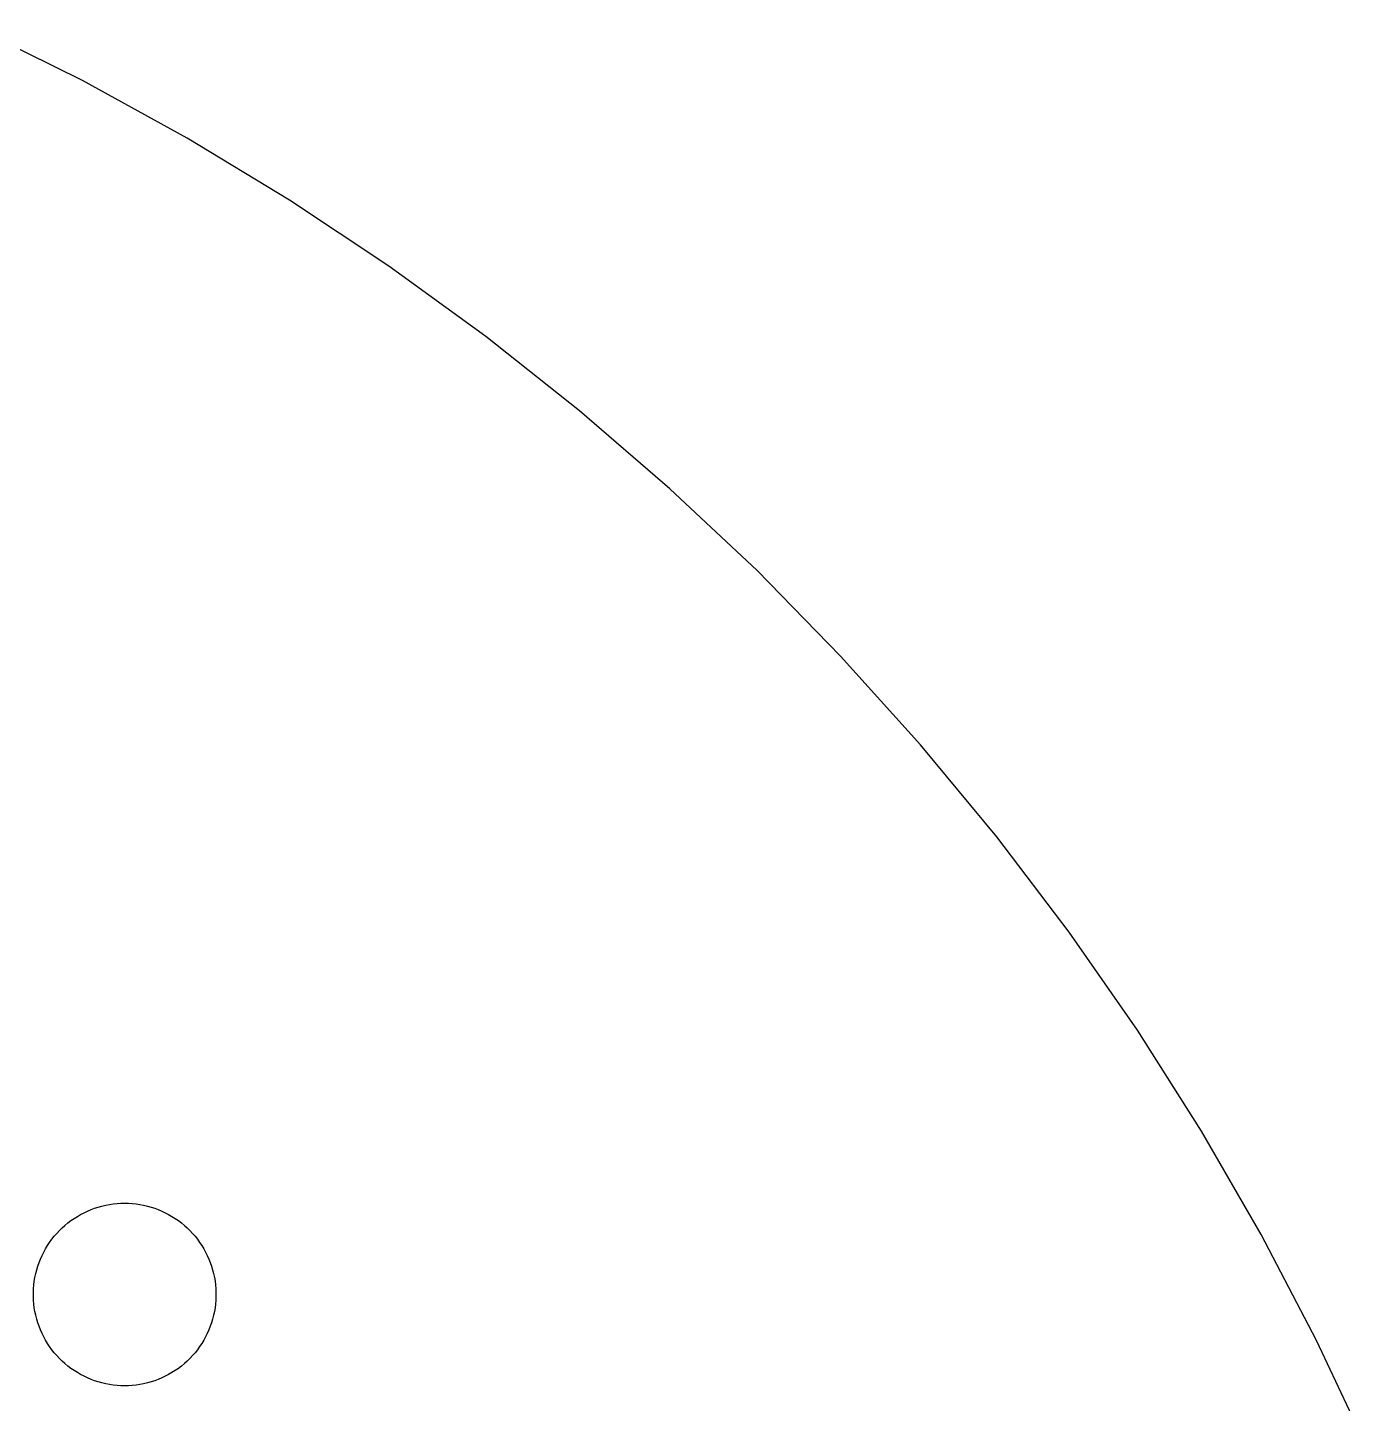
# Model space of a CAD drawing. Header units: metres. Extents: x -102 to 102, y -50 to 50.
# Drawn here: x 74.2 to 97.68, y 21.13 to 45.24 of the extents above; entities that cross this region are included whole.
import ezdxf

# ---------------------------------------------------------------- set-up
doc = ezdxf.new("R2010")
doc.units = ezdxf.units.M

msp = doc.modelspace()

# ---------------------------------------------------------------- linework, layer by layer
for p, q in [((75.1648, 44.3102), (73.289, 45.2413)), ((77, 43.3013), (75.1648, 44.3102)), ((78.7913, 42.2164), (77, 43.3013)), ((80.5357, 41.0574), (78.7913, 42.2164)), ((82.2299, 39.8265), (80.5357, 41.0574)), ((83.8712, 38.5257), (82.2299, 39.8265)), ((85.4565, 37.1572), (83.8712, 38.5257)), ((86.9832, 35.7236), (85.4565, 37.1572)), ((88.4484, 34.2273), (86.9832, 35.7236)), ((89.8497, 32.671), (88.4484, 34.2273)), ((91.1847, 31.0574), (89.8497, 32.671)), ((92.4508, 29.3893), (91.1847, 31.0574)), ((93.6461, 27.6696), (92.4508, 29.3893)), ((94.7682, 25.9013), (93.6461, 27.6696)), ((95.8153, 24.0877), (94.7682, 25.9013)), ((75.5072, 24.5885), (75.5724, 24.6039)), ((75.5724, 24.6039), (75.6382, 24.6164)), ((75.6382, 24.6164), (75.7045, 24.6262)), ((75.7045, 24.6262), (75.7712, 24.6332)), ((75.7712, 24.6332), (75.8381, 24.6374)), ((75.8381, 24.6374), (75.9051, 24.6388)), ((75.9051, 24.6388), (75.9721, 24.6374)), ((75.9721, 24.6374), (76.0389, 24.6332)), ((76.0389, 24.6332), (76.1056, 24.6262)), ((76.1056, 24.6262), (76.1719, 24.6164)), ((76.1719, 24.6164), (76.2377, 24.6039)), ((76.2377, 24.6039), (76.303, 24.5885)), ((74.9646, 24.3333), (75.0196, 24.3715)), ((75.0196, 24.3715), (75.0762, 24.4074)), ((75.0762, 24.4074), (75.1343, 24.4409)), ((75.1343, 24.4409), (75.1936, 24.472)), ((75.1936, 24.472), (75.2543, 24.5005)), ((75.2543, 24.5005), (75.3161, 24.5265)), ((75.3161, 24.5265), (75.3789, 24.5498)), ((75.3789, 24.5498), (75.4426, 24.5705)), ((75.4426, 24.5705), (75.5072, 24.5885)), ((76.303, 24.5885), (76.3675, 24.5705)), ((76.3675, 24.5705), (76.4312, 24.5498)), ((76.4312, 24.5498), (76.4941, 24.5265)), ((76.4941, 24.5265), (76.5558, 24.5005)), ((76.5558, 24.5005), (76.6165, 24.472)), ((76.6165, 24.472), (76.6759, 24.4409)), ((76.6759, 24.4409), (76.7339, 24.4074)), ((76.7339, 24.4074), (76.7905, 24.3715)), ((76.7905, 24.3715), (76.8455, 24.3333)), ((74.716, 24.1094), (74.7619, 24.1583)), ((74.7619, 24.1583), (74.8098, 24.2052)), ((74.8098, 24.2052), (74.8596, 24.25)), ((74.8596, 24.25), (74.9112, 24.2927)), ((74.9112, 24.2927), (74.9646, 24.3333)), ((76.8455, 24.3333), (76.8989, 24.2927)), ((76.8989, 24.2927), (76.9505, 24.25)), ((76.9505, 24.25), (77.0003, 24.2052)), ((77.0003, 24.2052), (77.0482, 24.1583)), ((77.0482, 24.1583), (77.0941, 24.1094)), ((74.5194, 23.8388), (74.5541, 23.8961)), ((74.5541, 23.8961), (74.5912, 23.952)), ((74.5912, 23.952), (74.6306, 24.0062)), ((74.6306, 24.0062), (74.6722, 24.0587)), ((74.6722, 24.0587), (74.716, 24.1094)), ((77.0941, 24.1094), (77.1379, 24.0587)), ((77.1379, 24.0587), (77.1795, 24.0062)), ((77.1795, 24.0062), (77.2189, 23.952)), ((77.2189, 23.952), (77.256, 23.8961)), ((77.256, 23.8961), (77.2907, 23.8388)), ((96.7856, 22.2318), (95.8153, 24.0877)), ((74.4054, 23.5965), (74.4301, 23.6588)), ((74.4301, 23.6588), (74.4573, 23.7201)), ((74.4573, 23.7201), (74.4871, 23.7801)), ((74.4871, 23.7801), (74.5194, 23.8388)), ((77.2907, 23.8388), (77.323, 23.7801)), ((77.323, 23.7801), (77.3528, 23.7201)), ((77.3528, 23.7201), (77.3801, 23.6588)), ((77.3801, 23.6588), (77.4047, 23.5965)), ((74.3334, 23.3386), (74.3473, 23.4042)), ((74.3473, 23.4042), (74.364, 23.4691)), ((74.364, 23.4691), (74.3834, 23.5332)), ((74.3834, 23.5332), (74.4054, 23.5965)), ((77.4047, 23.5965), (77.4268, 23.5332)), ((77.4268, 23.5332), (77.4461, 23.4691)), ((77.4461, 23.4691), (77.4628, 23.4042)), ((77.4628, 23.4042), (77.4767, 23.3386)), ((74.3082, 23.1393), (74.3138, 23.2061)), ((74.3138, 23.2061), (74.3222, 23.2726)), ((74.3222, 23.2726), (74.3334, 23.3386)), ((77.4767, 23.3386), (77.4879, 23.2726)), ((77.4879, 23.2726), (77.4963, 23.2061)), ((77.4963, 23.2061), (77.5019, 23.1393)), ((74.3054, 23.0723), (74.3082, 23.1393)), ((74.3054, 23.0053), (74.3054, 23.0723)), ((74.3082, 22.9384), (74.3054, 23.0053)), ((74.3138, 22.8716), (74.3082, 22.9384)), ((77.5019, 22.9384), (77.4963, 22.8716)), ((77.5019, 23.1393), (77.5047, 23.0723)), ((77.5047, 23.0053), (77.5019, 22.9384)), ((77.5047, 23.0723), (77.5047, 23.0053)), ((74.3222, 22.8051), (74.3138, 22.8716)), ((74.3334, 22.739), (74.3222, 22.8051)), ((74.3473, 22.6735), (74.3334, 22.739)), ((74.364, 22.6086), (74.3473, 22.6735)), ((77.4628, 22.6735), (77.4461, 22.6086)), ((77.4767, 22.739), (77.4628, 22.6735)), ((77.4879, 22.8051), (77.4767, 22.739)), ((77.4963, 22.8716), (77.4879, 22.8051)), ((74.3834, 22.5444), (74.364, 22.6086)), ((74.4054, 22.4811), (74.3834, 22.5444)), ((74.4301, 22.4188), (74.4054, 22.4811)), ((77.4047, 22.4811), (77.3801, 22.4188)), ((77.4268, 22.5444), (77.4047, 22.4811)), ((77.4461, 22.6086), (77.4268, 22.5444)), ((74.4573, 22.3576), (74.4301, 22.4188)), ((74.4871, 22.2975), (74.4573, 22.3576)), ((74.5194, 22.2388), (74.4871, 22.2975)), ((74.5541, 22.1815), (74.5194, 22.2388)), ((77.2907, 22.2388), (77.256, 22.1815)), ((77.323, 22.2975), (77.2907, 22.2388)), ((77.3528, 22.3576), (77.323, 22.2975)), ((77.3801, 22.4188), (77.3528, 22.3576)), ((97.6773, 20.3368), (96.7856, 22.2318)), ((74.5912, 22.1257), (74.5541, 22.1815)), ((74.6306, 22.0715), (74.5912, 22.1257)), ((74.6722, 22.0189), (74.6306, 22.0715)), ((74.716, 21.9682), (74.6722, 22.0189)), ((74.7619, 21.9194), (74.716, 21.9682)), ((77.0941, 21.9682), (77.0482, 21.9194)), ((77.1379, 22.0189), (77.0941, 21.9682)), ((77.1795, 22.0715), (77.1379, 22.0189)), ((77.2189, 22.1257), (77.1795, 22.0715)), ((77.256, 22.1815), (77.2189, 22.1257)), ((74.8098, 21.8725), (74.7619, 21.9194)), ((74.8596, 21.8276), (74.8098, 21.8725)), ((74.9112, 21.7849), (74.8596, 21.8276)), ((74.9646, 21.7444), (74.9112, 21.7849)), ((75.0196, 21.7061), (74.9646, 21.7444)), ((75.0762, 21.6702), (75.0196, 21.7061)), ((76.7905, 21.7061), (76.7339, 21.6702)), ((76.8455, 21.7444), (76.7905, 21.7061)), ((76.8989, 21.7849), (76.8455, 21.7444)), ((76.9505, 21.8276), (76.8989, 21.7849)), ((77.0003, 21.8725), (76.9505, 21.8276)), ((77.0482, 21.9194), (77.0003, 21.8725)), ((75.1343, 21.6367), (75.0762, 21.6702)), ((75.1936, 21.6057), (75.1343, 21.6367)), ((75.2543, 21.5771), (75.1936, 21.6057)), ((75.3161, 21.5512), (75.2543, 21.5771)), ((75.3789, 21.5278), (75.3161, 21.5512)), ((75.4426, 21.5071), (75.3789, 21.5278)), ((75.5072, 21.4891), (75.4426, 21.5071)), ((75.5724, 21.4738), (75.5072, 21.4891)), ((75.6382, 21.4612), (75.5724, 21.4738)), ((75.7045, 21.4514), (75.6382, 21.4612)), ((76.1719, 21.4612), (76.1056, 21.4514)), ((76.2377, 21.4738), (76.1719, 21.4612)), ((76.303, 21.4891), (76.2377, 21.4738)), ((76.3675, 21.5071), (76.303, 21.4891)), ((76.4312, 21.5278), (76.3675, 21.5071)), ((76.4941, 21.5512), (76.4312, 21.5278)), ((76.5558, 21.5771), (76.4941, 21.5512)), ((76.6165, 21.6057), (76.5558, 21.5771)), ((76.6759, 21.6367), (76.6165, 21.6057)), ((76.7339, 21.6702), (76.6759, 21.6367)), ((75.7712, 21.4444), (75.7045, 21.4514)), ((75.8381, 21.4402), (75.7712, 21.4444)), ((75.9051, 21.4388), (75.8381, 21.4402)), ((75.9721, 21.4402), (75.9051, 21.4388)), ((76.0389, 21.4444), (75.9721, 21.4402)), ((76.1056, 21.4514), (76.0389, 21.4444))]:
    msp.add_line(p, q)

doc.saveas('drawing.dxf')
